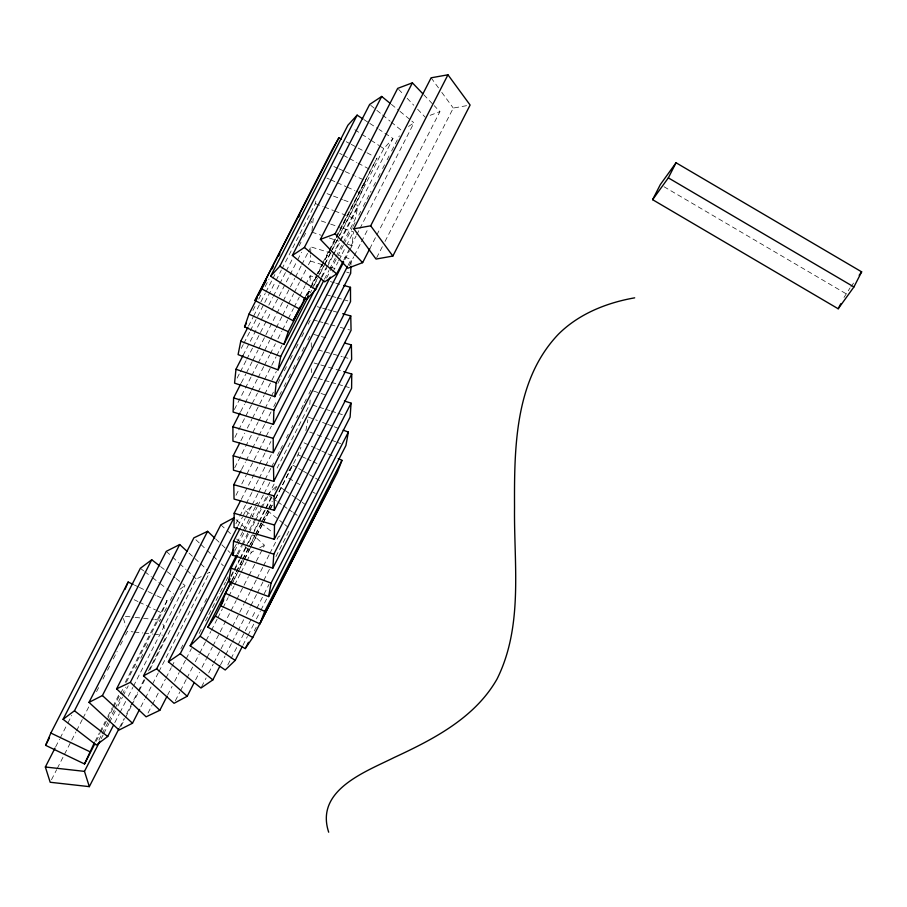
<?xml version="1.0" encoding="UTF-8"?>
<svg xmlns="http://www.w3.org/2000/svg" width="907" height="907" viewBox="0 0 907 907"><rect width="100%" height="100%" fill="white"/><g stroke="black" fill="none" stroke-linecap="round" stroke-linejoin="round"><path stroke-width="0.68" stroke-dasharray="4.54 3.4" d="M311.339 372.596L311.373 368.707M308.437 264.81L310.375 261.035L310.579 255.377M310.625 253.971L310.886 246.897L331.032 253.053M350.975 264.855L351.19 259.198L339.093 255.513M310.126 399.976L309.831 404.182L275.694 470.88M311.985 230.729L313.244 218.258L310.67 223.292M350.125 249.436L352.052 245.661L353.458 231.807L341.395 227.736M305.886 430.598L307.847 419.805M281.884 269.039L315.375 203.599L315.908 200.912M343.084 242.781L355.329 218.87L358.004 205.47L352.846 203.497M325.125 263.846L361.179 193.372L365.566 180.674L355.419 176.151M275.49 498.839L298.029 454.792L300.909 447.287M126.379 682.177L161.809 612.962L167.058 600.661L164.552 599.459M252.928 310.5L255.502 305.466M258.722 299.174L261.307 294.14M265.161 286.589L269.028 279.039M248.495 326.112L253.008 317.303M253.654 316.044L265.241 293.392M265.887 292.133L272.327 279.549M272.973 278.29L274.9 274.515M241.307 348.322L243.246 344.547M243.892 343.288L249.686 331.962M250.332 330.704L275.445 281.624M276.091 280.365L281.238 270.297M243.053 355.431L260.445 321.452M261.091 320.194L266.239 310.126M268.812 305.092L272.678 297.541M273.324 296.283L279.118 284.957M279.764 283.698L285.558 272.372M286.204 271.114L292.644 258.529M299.083 245.944L301.011 242.169M303.584 237.135L306.804 230.843M237.135 378.094L239.72 373.06M240.355 371.802L246.16 360.476M246.795 359.217L252.6 347.891M253.234 346.633L271.272 311.396M271.919 310.137L297.031 261.057M297.677 259.799L301.543 252.248M241.341 382.811L245.842 374.001M246.489 372.743L252.282 361.417M252.928 360.158L258.087 350.091M258.722 348.832L282.553 302.269M283.199 301.011L294.786 278.358M295.433 277.1L301.226 265.774M301.872 264.515L307.666 253.189M308.312 251.931L310.886 246.897M55.656 746.869L59.522 739.318M60.157 738.06L67.243 724.217M67.889 722.958L71.755 715.408M234.38 409.533L244.686 389.398M245.332 388.139L251.126 376.813M251.772 375.555L257.565 364.229M258.212 362.97L264.005 351.644M264.651 350.385L269.798 340.318M270.445 339.059L275.592 328.992M276.238 327.733L282.032 316.407M282.678 315.148L287.836 305.081M288.471 303.822L293.63 293.755M294.276 292.496L299.423 282.428M300.07 281.17L305.863 269.844M51.484 779.748L56.631 769.68M57.277 768.422L75.95 731.926M76.596 730.668L82.39 719.342M83.036 718.083L89.476 705.499M96.561 691.656L99.135 686.622M103.001 679.071L104.929 675.296M107.514 670.262L110.733 663.969M113.307 658.947L117.173 651.396M120.393 645.104L122.967 640.07M125.54 635.036L127.468 631.261L133.068 631.884M240.627 411.733L244.493 404.182M245.139 402.923L250.933 391.597M251.579 390.339L257.373 379.013M258.019 377.754L263.812 366.428M264.459 365.17L269.606 355.102M270.252 353.843L275.411 343.776M277.984 338.742L281.85 331.191M282.485 329.933L287.644 319.865M288.29 318.606L293.437 308.539M294.083 307.28L299.231 297.213M299.877 295.954L305.024 285.886M305.67 284.628L310.183 275.819L316.894 277.735M305.364 296.804L309.219 289.254M311.804 284.22L315.659 276.669M316.305 275.411L322.098 264.084M322.745 262.826L328.538 251.5M329.184 250.241L335.624 237.657M336.27 236.398L376.983 158.079L336.406 237.362M306.781 295.251L310.001 288.959M310.648 287.7L329.32 251.205M329.967 249.947L335.76 238.62M306.963 295.194L310.183 288.902M310.829 287.644L335.941 238.564M336.588 237.305L365.566 180.674M234.879 437.367L238.099 431.074M238.745 429.816L245.185 417.231M245.831 415.973L251.624 404.647M252.271 403.388L257.418 393.321M258.064 392.062L263.858 380.736M264.504 379.477L276.091 356.825M276.737 355.567L281.896 345.499M307.654 295.16L310.228 290.127M312.28 288.267L317.439 278.2M318.085 276.941L323.878 265.615M324.525 264.356L330.318 253.03M330.964 251.772L337.404 239.187M338.039 237.929L383.763 148.589L392.98 138.51L379.103 129.463M310.307 292.791L311.6 290.274M314.173 285.24L317.393 278.948M319.967 273.914L324.479 265.105M321.293 277.202L339.331 241.965M339.966 240.706L358.004 205.47M322.144 276.941L326.645 268.132M327.291 266.873L333.084 255.547M333.731 254.289L340.17 241.704M340.817 240.446L392.98 138.51M240.899 440.723L244.765 433.172M247.339 428.138L251.851 419.329M252.497 418.07L264.084 395.418M264.731 394.16L276.318 371.507M324.411 279.277L328.924 270.467M329.57 269.209L335.363 257.883M336.009 256.624L342.449 244.04M326.588 278.064L329.808 271.771M330.454 270.513L343.334 245.344M343.98 244.085L352.347 227.725M352.993 226.467L356.213 220.174M358.787 215.14L360.714 211.365M363.299 206.331L371.02 191.23M373.593 186.196L375.532 182.42M378.106 177.387L380.033 173.611M382.618 168.577L384.545 164.802M387.119 159.768L389.058 155.993M391.631 150.959L399.352 135.857M332.858 272.077L338.005 262.01M338.651 260.751L345.737 246.908M346.383 245.65L353.458 231.807M234.766 467.683L257.951 422.379M258.597 421.12L264.39 409.794M265.037 408.535L270.83 397.209M271.476 395.951L273.404 392.175M277.916 383.366L281.771 375.815M284.356 370.782L287.576 364.489M290.149 359.455L293.369 353.163M295.943 348.129L298.516 343.095M301.736 336.803L304.31 331.769M308.176 324.218L310.115 320.443M94.929 741.609L99.441 732.799M100.087 731.541L105.235 721.473M107.808 716.439L112.321 707.63M112.967 706.372L118.76 695.045M125.2 682.461L167.058 600.661M96.119 741.314L99.985 733.763M100.62 732.505L106.425 721.19M107.06 719.931L112.865 708.605M113.5 707.347L119.939 694.762M120.586 693.504L123.159 688.47M343.798 260.003L356.032 236.092M356.678 234.834L359.251 229.8M359.898 228.541L413.989 122.83L411.846 121.073M98.908 739.987L101.482 734.953M102.128 733.695L107.922 722.369M108.568 721.11L114.361 709.784M115.008 708.526L121.447 695.941M122.094 694.683L125.948 687.132M135.608 668.255L136.9 665.738M140.766 658.187L142.694 654.412M145.914 648.12L148.487 643.086M159.439 621.692L160.732 619.175M164.586 611.624L166.525 607.849M170.391 600.298L172.319 596.523M344.977 259.504L349.478 250.695M101.221 738.649L103.16 734.874M103.795 733.616L108.953 723.548M109.6 722.289L115.393 710.963M117.967 705.929L122.479 697.12M123.114 695.862L128.272 685.794M241.534 469.588L245.4 462.037M246.046 460.779L251.84 449.453M252.486 448.194L258.28 436.868M258.926 435.609L264.719 424.283M265.366 423.025L271.159 411.699M273.733 406.665L276.952 400.372M279.526 395.339L281.465 391.563M284.038 386.529L285.966 382.754M288.551 377.72L290.478 373.945M293.052 368.911L294.99 365.136M297.564 360.113L299.491 356.338M302.065 351.304L305.285 345.011M307.87 339.978L309.797 336.202M347.971 265.49L351.19 259.198M114.804 722.652L119.316 713.843M119.962 712.585L125.756 701.258M128.329 696.225L132.841 687.415M133.476 686.157L184.994 585.48L182.783 583.768M349.206 265.672L353.719 256.862M354.365 255.604L360.805 243.019M361.44 241.761L368.525 227.918M235.99 495.29L239.21 488.998M241.784 483.964L246.296 475.155M246.931 473.896L258.529 451.244M259.175 449.985L265.615 437.401M266.25 436.142L271.408 426.075M119.588 727.493L124.1 718.684M126.674 713.65L137.626 692.256M138.272 690.998L144.066 679.672M148.567 670.863L165.958 636.884M121.016 726.269L124.871 718.718M125.517 717.46L131.311 706.134M131.957 704.875L144.837 679.706M149.995 669.638L196.354 579.029L201.241 576.546M241.251 499.406L258.642 465.427M259.289 464.169L265.082 452.842M265.728 451.584L270.876 441.516M369.727 248.801L376.167 236.228M376.813 234.97L439.918 111.64L434.226 105.677M140.868 706.87L144.735 699.32M145.381 698.061L158.26 672.892M158.906 671.634L209.778 572.215L207.34 573.451M235.945 523.724L239.165 517.432M239.811 516.174L245.604 504.848M246.25 503.589L252.044 492.263M252.69 491.004L258.484 479.678M259.13 478.42L264.923 467.094M265.57 465.835L271.363 454.509M237.951 525.913L242.464 517.103M243.11 515.845L245.684 510.811L253.234 505.63M376.643 257.815L382.448 246.489M385.022 241.455L453.285 108.069L467.524 105.507M240.627 527.352L245.139 518.543M245.786 517.285L251.579 505.959M252.225 504.7L258.019 493.374M258.665 492.116L264.459 480.789M265.105 479.531L270.898 468.205M271.544 466.946L274.118 461.912M277.338 455.62L279.912 450.586M280.558 449.328L282.485 445.552M286.351 438.002L288.29 434.226M291.51 427.934L292.791 425.417M296.657 417.866L297.95 415.349M301.169 409.057L303.743 404.023M304.389 402.765L306.317 398.989M308.89 393.955L310.829 390.18M148.034 713.038L151.9 705.487M152.546 704.229L158.34 692.903M160.913 687.869L165.425 679.06M166.06 677.801L171.219 667.733M171.865 666.475L175.085 660.183M180.878 648.856L182.806 645.081M200.198 611.103L202.125 607.327M204.71 602.293L206.637 598.518M234.38 547.975L236.308 544.2M236.954 542.942L242.747 531.615M243.393 530.357L249.187 519.031M249.833 517.772L257.554 502.671L254.323 504.893M234.482 551.411L244.142 532.534M244.788 531.275L257.021 507.376M257.667 506.117L263.461 494.791M264.107 493.533L269.901 482.207M237.18 553.916L241.693 545.107M242.328 543.849L266.805 496.027M238.144 554.279L242.01 546.728M242.657 545.47L248.45 534.144M249.096 532.885L254.89 521.559M255.536 520.301L261.329 508.974M261.976 507.716L267.769 496.39M268.415 495.131L274.855 482.547M167.568 695.193L172.069 686.384M174.654 681.35L179.155 672.541M179.801 671.282L185.595 659.956M186.241 658.697L191.388 648.63M199.121 633.528L202.34 627.236M205.56 620.944L208.134 615.91M208.78 614.651L219.732 593.257M220.378 591.999L225.526 581.943M226.172 580.684L228.099 576.909M231.047 575.82L239.414 559.46M240.06 558.202L245.854 546.876M246.5 545.617L251.647 535.549M254.232 530.516L258.087 522.965M258.733 521.706L265.173 509.122M265.819 507.863L271.612 496.537M274.832 490.245L277.417 485.211L267.452 494.769M231.194 576.58L233.768 571.546M234.414 570.288L239.561 560.22M240.208 558.961L246.001 547.635M248.575 542.601L252.441 535.051M253.087 533.792L258.88 522.466M259.527 521.208L265.32 509.881M265.966 508.623L272.406 496.038M231.682 580.616L235.548 573.065M236.194 571.807L241.988 560.481M242.634 559.222L248.427 547.896M249.074 546.638L254.867 535.311M255.513 534.053L261.307 522.727M261.953 521.468L267.746 510.142M268.393 508.884L272.259 501.333M231.999 580.707L235.854 573.156M236.5 571.898L242.294 560.571M242.94 559.313L248.099 549.245M250.672 544.211L255.173 535.402M255.819 534.144L268.053 510.233M268.699 508.974L271.919 502.682M232.77 582.101L243.722 560.707M244.368 559.449L255.955 536.797M256.602 535.538L262.395 524.212M263.041 522.954L272.055 505.335M275.275 499.043L292.02 466.323M231.058 585.661L237.498 573.077M238.144 571.818L243.938 560.492M244.584 559.234L249.731 549.166M250.377 547.907L256.171 536.593M256.817 535.334L262.611 524.008M263.257 522.749L272.27 505.131M175.346 700.782L179.858 691.973M180.504 690.715L186.298 679.388M186.944 678.13L192.738 666.804M195.311 661.77L199.177 654.219M199.823 652.961L205.617 641.634M206.263 640.376L210.764 631.567M211.41 630.308L217.204 618.982M217.85 617.724L222.362 608.914M223.009 607.656L228.156 597.588M228.802 596.33L233.949 586.262M234.596 585.004L240.389 573.678M241.035 572.419L246.182 562.351M246.829 561.093L251.341 552.284L254.924 550.356M195.583 679.887L199.449 672.336M202.023 667.303L206.535 658.493M207.181 657.235L212.329 647.167M212.975 645.909L236.16 600.604M236.806 599.346L248.393 576.693M249.04 575.435L264.493 545.232L252.906 534.824M201.615 686.769L206.127 677.96M208.701 672.926L213.213 664.117M213.859 662.858L225.446 640.206M226.092 638.947L231.886 627.621M232.532 626.363L244.119 603.711M244.765 602.452L249.924 592.384M250.559 591.126L256.364 579.8M256.998 578.541L262.803 567.215M263.438 565.957L269.243 554.63M269.878 553.372L278.256 537.012L281.487 534.801M220.582 664.786L225.083 655.976M225.73 654.718L231.523 643.392M232.169 642.133L237.328 632.066M237.963 630.807L243.768 619.481M246.341 614.447L250.207 606.896M250.842 605.638L256.647 594.312M257.282 593.053L263.087 581.727M263.722 580.469L269.526 569.143M275.966 556.558L290.127 528.872M227.793 664.956L230.367 659.922M231.013 658.663L237.453 646.079M238.088 644.82L256.125 609.583M256.772 608.325L269.005 584.414M242.906 645.319L247.407 636.51M248.053 635.251L253.847 623.925M256.432 618.891L260.286 611.341M260.933 610.082L267.372 597.498M254.266 630.977L256.205 627.202M843.998 297.439L850.063 287.916M288.902 470.608L291.907 466.175M850.891 286.771L855.029 281.034M179.824 589.357L184.994 585.48M408.513 126.47L413.989 122.83M259.708 547.794L264.493 545.232M430.111 115.325L439.918 111.64M125.427 616.295L133.805 617.236M135.2 617.395L142.195 618.166M143.589 618.325L153.374 619.413M154.768 619.572L161.752 620.354M134.463 632.032L142.841 632.973M144.247 633.131L152.625 634.061M154.02 634.22L162.41 635.149M317.167 306.668L321.203 307.779M322.541 308.153L326.577 309.264M327.915 309.638L331.951 310.75M333.288 311.124L338.662 312.609M313.437 319.933L317.473 321.044M318.81 321.418L322.847 322.529M324.184 322.903L329.57 324.389M330.908 324.763L334.944 325.885M340.318 327.37L349.717 329.967M313.777 334.434L328.549 338.549M318.051 349.921L342.234 356.655M343.583 357.029L348.957 358.526M330.341 281.578L334.366 282.723M335.715 283.109L339.74 284.265M326.35 294.73L330.386 295.886M331.724 296.272L335.76 297.417M337.098 297.802L347.846 300.875M314.128 363.015L319.502 364.591M320.851 364.977L342.347 371.269M313.981 377.267L316.668 378.06M318.017 378.446L323.391 380.022M324.729 380.418L330.103 381.983M331.452 382.38L336.826 383.956M338.164 384.341L343.538 385.917M344.887 386.314L350.261 387.89M310.375 261.035L322.461 264.731M330.522 267.191L337.234 269.243M346.644 272.111L349.331 272.939M313.505 391.053L326.928 395.373M312.518 405.044L317.881 406.767M319.23 407.209L329.967 410.667M331.304 411.098L336.667 412.832M338.016 413.263L343.379 414.987M321.293 220.968L329.332 223.678M330.67 224.131L340.057 227.283M311.838 232.113L321.225 235.276M329.264 237.985L338.651 241.149M348.039 244.312L352.052 245.661M308.346 417.107L317.371 420.485M322.541 422.424L326.407 423.875M327.699 424.351L332.869 426.279M334.15 426.766L339.32 428.694M309.763 432.049L323.958 437.355M325.25 437.843L330.42 439.77M331.701 440.258L335.579 441.698M336.871 442.185L340.737 443.636M327.064 193.645L332.223 195.617M333.515 196.105L342.54 199.551M343.821 200.05L351.553 203.009M315.375 203.599L323.107 206.558M324.389 207.045L333.413 210.492M334.706 210.991L355.329 218.87M333.833 166.548L337.642 168.237M338.912 168.804L343.991 171.06M345.261 171.627L354.149 175.584M326.917 178.112L329.456 179.235M330.726 179.801L335.794 182.069M337.064 182.624L345.952 186.581M347.222 187.148L354.841 190.538M356.111 191.105L361.179 193.372M304.094 442.865L315.466 448.103M316.724 448.693L320.511 450.439M321.781 451.017L326.826 453.353M328.096 453.931L333.141 456.255M298.029 454.792L300.557 455.949M301.827 456.538L305.614 458.284M306.872 458.863L311.929 461.198M313.187 461.776L316.974 463.522M134.417 585.038L138.181 586.84M139.44 587.441L146.968 591.047M148.226 591.647L155.766 595.253M157.013 595.854L163.294 598.858M134.191 599.731L137.955 601.534M139.202 602.135L155.528 609.946M156.786 610.547L161.809 612.962M346.247 141.73L349.943 143.691M351.168 144.338L365.918 152.195M367.142 152.852L373.287 156.117M339.672 153.351L342.132 154.655M343.356 155.312L348.277 157.931M349.501 158.578L356.882 162.512M358.106 163.158L370.396 169.7M292.666 465.064L297.485 467.831M298.698 468.522L302.314 470.586M303.516 471.277L308.346 474.044M309.548 474.735L314.378 477.501M315.579 478.193L320.409 480.959M288.755 478.238L294.786 481.685M295.999 482.377L300.818 485.143M312.881 492.059L315.296 493.442M664.003 186.729L845.925 293.664M364.058 119.667L368.684 122.683M369.841 123.443L377.947 128.715M354.852 129.735L360.635 133.51M361.791 134.259L369.886 139.542M371.042 140.29L379.137 145.574M380.294 146.322L383.763 148.589M280.807 487.547L284.197 489.893M285.32 490.676L290.977 494.576M292.111 495.358L295.501 497.694M296.623 498.476L301.147 501.605M302.28 502.387L305.67 504.723M269.708 496.333L271.975 497.898M273.098 498.68L276.488 501.015M277.621 501.798L282.145 504.927M283.279 505.698L287.791 508.827M288.925 509.609L292.315 511.945M293.449 512.727L297.972 515.856M160.607 566.626L166.151 570.911M167.262 571.773L175.017 577.77M176.128 578.621L181.672 582.906M140.347 568.292L143.68 570.866M144.791 571.716L151.435 576.863M152.546 577.714L159.201 582.861M160.301 583.723L165.845 588.008M166.956 588.858L173.611 594.006M267.327 510.539L283.619 523.634M284.696 524.507L287.961 527.126M245.684 510.811L253.28 516.922M260.887 523.044L272.826 532.647M391.382 104.362L398.921 110.518M399.998 111.402L410.769 120.189M370.714 105.314L381.473 114.112M382.55 114.996L390.089 121.153M391.166 122.026L400.86 129.939M236.058 519.688L246.591 529.144M220.798 524.847L226.058 529.575M227.113 530.527L231.33 534.302M236.591 539.041L238.7 540.935M245.015 546.604L251.341 552.284M189.03 553.123L207.703 570.31M166.276 551.354L171.457 556.127M172.5 557.079L178.724 562.805M179.756 563.757L185.98 569.483M187.023 570.435L196.354 579.029M215.753 539.041L220.843 543.86M221.852 544.824L226.943 549.642M227.963 550.606L229.993 552.533M195.912 539.767L199.982 543.622M201.003 544.585L206.082 549.415M207.102 550.379L212.193 555.197M213.213 556.161L217.272 560.016M221.342 563.871L223.383 565.798M423.784 94.759L433.274 104.69M398.615 89.362L403.366 94.328M407.164 98.307L413.807 105.257M417.605 109.225L425.202 117.173M431.12 77.809L438.512 87.9M441.788 92.378L453.285 108.069M162.965 624.175L164.586 629.265M123.431 618.529L125.858 626.17M311.248 342.823L311.339 348.05M310.183 275.819L310.205 283.619"/><path stroke-width="1.36" d="M240.604 500.664L234.165 513.249L234.017 527.5L274.322 539.291L351.599 388.275L351.757 374.024L343.696 371.666M274.322 539.291L274.481 525.04L351.757 374.024M240.695 384.069L233.609 397.912L233.099 412.05L273.392 424.363L350.669 273.347L350.93 266.273M273.392 424.363L273.914 410.213L347.324 266.749M344.377 400.996L351.088 403.162L350.091 417.152L272.814 568.167L232.555 555.186L233.541 541.196L239.981 528.611M272.814 568.167L273.812 554.177L351.088 403.162M243.053 355.431L235.967 369.274L234.562 383.128L274.776 396.676L343.685 262.021M274.776 396.676L276.182 382.822L330.284 277.111M343.186 430.145L348.356 432.083L345.907 445.564L268.631 596.579L228.609 581.614L231.058 568.122L237.498 555.538M268.631 596.579L271.08 583.088L348.356 432.083M247.849 327.37L240.763 341.213L238.088 354.614L278.052 369.886L323.765 280.535M278.052 369.886L280.728 356.485L314.854 289.786M308.38 296.566L283.902 344.388L244.561 326.86L248.949 314.162L257.316 297.802M283.902 344.388L288.29 331.69L305.682 297.711M338.198 458.591L341.984 460.337L337.189 472.842L259.901 623.857L220.752 605.797L225.56 593.291L231.353 581.965M259.901 623.857L264.708 611.352L341.984 460.337M94.827 743.831L84.521 763.966L45.611 745.339L50.86 733.049L128.148 582.033L133.159 584.437M124.985 589.403L128.148 582.033M84.521 763.966L94.294 742.867M305.5 297.768L293.12 320.715L255.014 300.444L332.302 149.428L338.878 137.796L341.338 139.111M255.014 300.444L338.878 137.796M258.608 295.285L266.329 280.184M272.123 268.857L273.415 266.341M278.562 256.273L279.855 253.756M298.528 217.261L299.82 214.744M244.561 326.86L246.489 323.085M321.497 278.2L315.704 289.526L306.487 299.593L270.637 276.227L347.914 125.211L357.12 115.144L362.902 118.919M270.637 276.227L279.844 266.159L357.12 115.144M343.152 261.261L336.712 273.846L324.661 281.839L292.36 255.445L369.637 104.441L381.7 96.448L390.305 103.477M45.611 745.339L49.477 737.788M292.36 255.445L304.412 247.464L381.7 96.448M113.522 725.169L107.718 736.495L96.323 745.021L63.071 719.308L140.347 568.292L151.741 559.766L159.507 565.764M118.953 728.752L89.328 786.641L50.191 782.265L45.35 767.005L55.01 748.128M63.071 719.308L74.465 710.782L151.741 559.766M369.727 248.801L362.641 262.645L347.925 268.189L320.386 239.391L397.674 88.376L412.39 82.843L422.832 93.761M139.576 709.387L132.501 723.23L119.078 730.044L88.999 702.369L166.276 551.354L179.688 544.54L186.955 551.218M343.776 285.41L350.487 287.326L350.533 301.646L273.256 452.661L232.952 441.142L232.906 426.834L239.981 412.991M320.386 239.391L335.114 233.859L412.39 82.843M293.12 320.715L300.206 306.872M303.426 300.58L304.718 298.063M88.999 702.369L102.412 695.556L179.688 544.54M306.487 299.593L308.425 295.818M316.146 287.27L317.427 284.753M342.699 313.731L350.76 315.953L351.066 330.341L273.778 481.356L233.473 470.2L233.178 455.824L239.618 443.24M166.922 696.451L159.836 710.294L146.106 716.813L116.606 688.855L193.883 537.84L207.612 531.321L214.732 538.078M353.843 228.825L431.12 77.809L447.956 74.793L470.121 105.042L392.844 256.057L376.008 259.073L353.843 228.825L370.68 225.809L447.956 74.793M89.328 786.641L84.476 771.369L99.94 741.166M116.606 688.855L130.336 682.336L207.612 531.321M344.671 343.039L351.394 344.909L351.644 359.274L274.368 510.29L234.051 499.065L233.802 484.689L240.888 470.846M143.521 675.862L220.798 524.847L233.949 517.795L156.673 668.81L143.521 675.862L174.065 703.299L187.216 696.247L194.302 682.404M273.256 452.661L273.211 438.342L350.487 287.326M219.936 666.044L212.85 679.887L200.98 688.028L168.407 661.827L237.305 527.171M273.778 481.356L273.483 466.969L350.76 315.953M168.407 661.827L180.278 653.686L233.734 549.234M232.555 555.186L233.836 552.669M242.26 646.578L235.174 660.421L225.208 669.99L190.175 645.784L236.534 555.175M190.175 645.784L200.13 636.226L229.754 578.337M228.609 581.614L229.902 579.097M274.368 510.29L274.118 495.925L351.394 344.909M327.053 490.925L330.057 486.481L252.781 637.496L245.253 648.596L207.862 627.179L231.047 581.875M207.862 627.179L215.39 616.08L223.757 599.72M220.752 605.797L222.691 602.021M245.253 648.596L248.473 642.303M652.609 199.676L660.33 184.575L676.055 162.761L861.65 271.851L853.918 286.952L838.193 308.765L652.609 199.676L668.334 177.863L676.055 162.761M838.193 308.765L840.778 303.732M859.167 275.297L861.65 271.851M45.35 767.005L84.476 771.369M233.178 455.824L273.483 466.969M233.802 484.689L274.118 495.925M232.906 426.834L273.211 438.342M234.165 513.249L274.481 525.04M233.609 397.912L273.914 410.213M233.541 541.196L273.812 554.177M235.967 369.274L276.182 382.822M231.058 568.122L271.08 583.088M240.763 341.213L280.728 356.485M248.949 314.162L288.29 331.69M225.56 593.291L264.708 611.352M50.86 733.049L89.782 751.676M261.601 288.811L299.707 309.094M215.39 616.08L252.781 637.496M668.334 177.863L853.918 286.952M279.844 266.159L315.704 289.526M200.13 636.226L235.174 660.421M74.465 710.782L107.718 736.495M180.278 653.686L212.85 679.887M304.412 247.464L336.712 273.846M156.673 668.81L187.216 696.247M102.412 695.556L132.501 723.23M130.336 682.336L159.836 710.294M335.114 233.859L362.641 262.645M370.68 225.809L392.844 256.057M328.685 832.207C314.842 790.224 365.113 771.993 394.057 757.572C433.297 739.341 474.769 718.072 497.013 679.071C523.509 626.057 513.861 564.71 514.53 507.614C514.28 448.115 514.598 380.282 558.304 334.332A247.951 153.34 27.1 0 1 634.685 297.836"/></g></svg>
